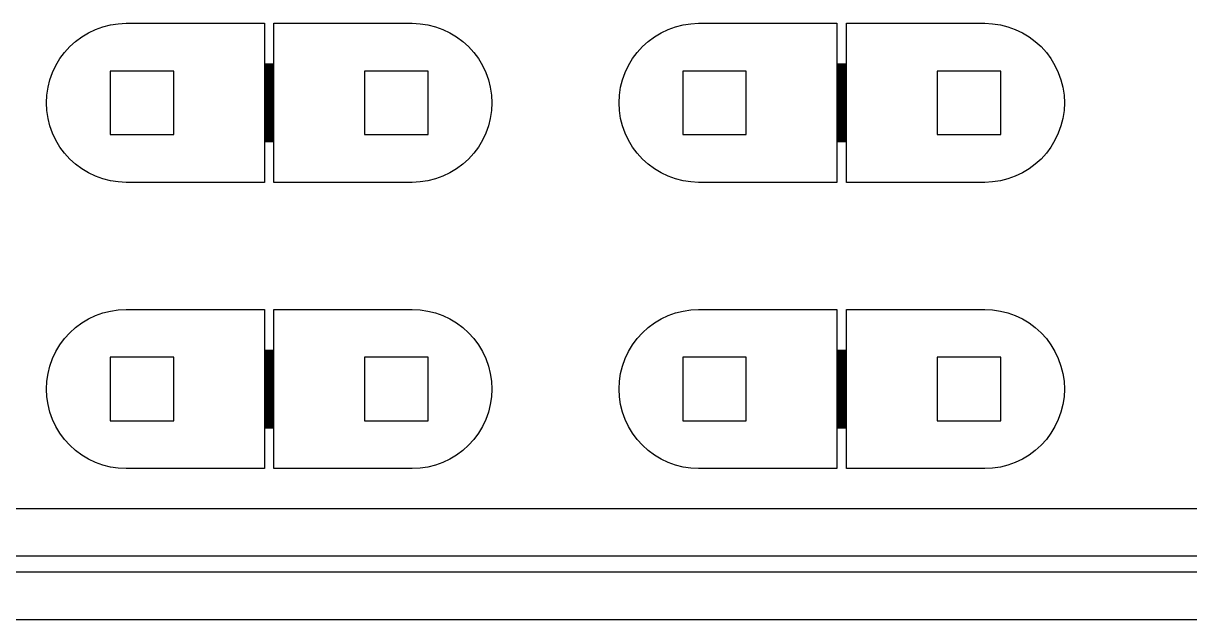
# Model space of a CAD drawing. Extents: x -17 to 130, y -40 to 112.
# Drawn here: x 19.27 to 55.94, y -2.75 to 16 of the extents above; entities that cross this region are included whole.
import ezdxf

# ---------------------------------------------------------------- set-up
doc = ezdxf.new("R2010")
doc.units = 0

msp = doc.modelspace()

# ---------------------------------------------------------------- linework, layer by layer
for p, q in [((21.3215, 15.7048), (21.5433, 15.8097)), ((21.5433, 15.8097), (21.7743, 15.8923)), ((21.7743, 15.8923), (22.0123, 15.952)), ((22.0123, 15.952), (22.255, 15.988)), ((22.255, 15.988), (22.5, 16)), ((22.5, 16), (26.85, 16)), ((26.85, 16), (26.85, 14.725)), ((27.15, 14.725), (27.15, 16)), ((27.15, 16), (31.5, 16)), ((31.5, 16), (31.745, 15.988)), ((31.745, 15.988), (31.9877, 15.952)), ((31.9877, 15.952), (32.2257, 15.8923)), ((32.2257, 15.8923), (32.4567, 15.8097)), ((32.4567, 15.8097), (32.6785, 15.7048)), ((39.3215, 15.7048), (39.5433, 15.8097)), ((39.5433, 15.8097), (39.7743, 15.8923)), ((39.7743, 15.8923), (40.0123, 15.952)), ((40.0123, 15.952), (40.255, 15.988)), ((40.255, 15.988), (40.5, 16)), ((40.5, 16), (44.85, 16)), ((44.85, 16), (44.85, 14.725)), ((45.15, 14.725), (45.15, 16)), ((45.15, 16), (49.5, 16)), ((49.5, 16), (49.745, 15.988)), ((49.745, 15.988), (49.9877, 15.952)), ((49.9877, 15.952), (50.2257, 15.8923)), ((50.2257, 15.8923), (50.4567, 15.8097)), ((50.4567, 15.8097), (50.6785, 15.7048)), ((20.7322, 15.2678), (20.914, 15.4325)), ((20.914, 15.4325), (21.1111, 15.5787)), ((21.1111, 15.5787), (21.3215, 15.7048)), ((32.6785, 15.7048), (32.8889, 15.5787)), ((32.8889, 15.5787), (33.086, 15.4325)), ((33.086, 15.4325), (33.2678, 15.2678)), ((38.7322, 15.2678), (38.914, 15.4325)), ((38.914, 15.4325), (39.1111, 15.5787)), ((39.1111, 15.5787), (39.3215, 15.7048)), ((50.6785, 15.7048), (50.8889, 15.5787)), ((50.8889, 15.5787), (51.086, 15.4325)), ((51.086, 15.4325), (51.2678, 15.2678)), ((20.4213, 14.8889), (20.5675, 15.086)), ((20.5675, 15.086), (20.7322, 15.2678)), ((33.2678, 15.2678), (33.4325, 15.086)), ((33.4325, 15.086), (33.5787, 14.8889)), ((38.4213, 14.8889), (38.5675, 15.086)), ((38.5675, 15.086), (38.7322, 15.2678)), ((51.2678, 15.2678), (51.4325, 15.086)), ((51.4325, 15.086), (51.5787, 14.8889)), ((20.1903, 14.4567), (20.2952, 14.6785)), ((20.2952, 14.6785), (20.4213, 14.8889)), ((26.85, 14.725), (27.15, 14.725)), ((27.15, 14.715), (26.85, 14.715)), ((26.85, 14.715), (26.85, 14.685)), ((26.85, 14.685), (27.15, 14.685)), ((27.15, 14.675), (26.85, 14.675)), ((26.85, 14.675), (26.85, 14.645)), ((27.15, 14.685), (27.15, 14.715)), ((27.15, 14.645), (27.15, 14.675)), ((33.5787, 14.8889), (33.7048, 14.6785)), ((33.7048, 14.6785), (33.8097, 14.4567)), ((38.1903, 14.4567), (38.2952, 14.6785)), ((38.2952, 14.6785), (38.4213, 14.8889)), ((44.85, 14.725), (45.15, 14.725)), ((45.15, 14.715), (44.85, 14.715)), ((44.85, 14.715), (44.85, 14.685)), ((44.85, 14.685), (45.15, 14.685)), ((45.15, 14.675), (44.85, 14.675)), ((44.85, 14.675), (44.85, 14.645)), ((45.15, 14.685), (45.15, 14.715)), ((45.15, 14.645), (45.15, 14.675)), ((51.5787, 14.8889), (51.7048, 14.6785)), ((51.7048, 14.6785), (51.8097, 14.4567)), ((20.1077, 14.2257), (20.1903, 14.4567)), ((24, 14.5), (22, 14.5)), ((22, 14.5), (22, 12.5)), ((24, 12.5), (24, 14.5)), ((26.85, 14.645), (27.15, 14.645)), ((27.15, 14.635), (26.85, 14.635)), ((26.85, 14.635), (26.85, 14.605)), ((26.85, 14.605), (27.15, 14.605)), ((27.15, 14.595), (26.85, 14.595)), ((26.85, 14.595), (26.85, 14.565)), ((26.85, 14.565), (27.15, 14.565)), ((27.15, 14.555), (26.85, 14.555)), ((26.85, 14.555), (26.85, 14.525)), ((26.85, 14.525), (27.15, 14.525)), ((27.15, 14.515), (26.85, 14.515)), ((26.85, 14.515), (26.85, 14.485)), ((26.85, 14.485), (27.15, 14.485)), ((27.15, 14.475), (26.85, 14.475)), ((26.85, 14.475), (26.85, 14.445)), ((26.85, 14.445), (27.15, 14.445)), ((27.15, 14.435), (26.85, 14.435)), ((26.85, 14.435), (26.85, 14.405)), ((26.85, 14.405), (27.15, 14.405)), ((27.15, 14.395), (26.85, 14.395)), ((26.85, 14.395), (26.85, 14.365)), ((26.85, 14.365), (27.15, 14.365)), ((27.15, 14.355), (26.85, 14.355)), ((26.85, 14.355), (26.85, 14.325)), ((26.85, 14.325), (27.15, 14.325)), ((27.15, 14.315), (26.85, 14.315)), ((26.85, 14.315), (26.85, 14.285)), ((27.15, 14.605), (27.15, 14.635)), ((27.15, 14.565), (27.15, 14.595)), ((27.15, 14.525), (27.15, 14.555)), ((27.15, 14.485), (27.15, 14.515)), ((27.15, 14.445), (27.15, 14.475)), ((27.15, 14.405), (27.15, 14.435)), ((27.15, 14.365), (27.15, 14.395)), ((27.15, 14.325), (27.15, 14.355)), ((27.15, 14.285), (27.15, 14.315)), ((32, 14.5), (30, 14.5)), ((30, 14.5), (30, 12.5)), ((32, 12.5), (32, 14.5)), ((33.8097, 14.4567), (33.8923, 14.2257)), ((38.1077, 14.2257), (38.1903, 14.4567)), ((42, 14.5), (40, 14.5)), ((40, 14.5), (40, 12.5)), ((42, 12.5), (42, 14.5)), ((44.85, 14.645), (45.15, 14.645)), ((45.15, 14.635), (44.85, 14.635)), ((44.85, 14.635), (44.85, 14.605)), ((44.85, 14.605), (45.15, 14.605)), ((45.15, 14.595), (44.85, 14.595)), ((44.85, 14.595), (44.85, 14.565)), ((44.85, 14.565), (45.15, 14.565)), ((45.15, 14.555), (44.85, 14.555)), ((44.85, 14.555), (44.85, 14.525)), ((44.85, 14.525), (45.15, 14.525)), ((45.15, 14.515), (44.85, 14.515)), ((44.85, 14.515), (44.85, 14.485)), ((44.85, 14.485), (45.15, 14.485)), ((45.15, 14.475), (44.85, 14.475)), ((44.85, 14.475), (44.85, 14.445)), ((44.85, 14.445), (45.15, 14.445)), ((45.15, 14.435), (44.85, 14.435)), ((44.85, 14.435), (44.85, 14.405)), ((44.85, 14.405), (45.15, 14.405)), ((45.15, 14.395), (44.85, 14.395)), ((44.85, 14.395), (44.85, 14.365)), ((44.85, 14.365), (45.15, 14.365)), ((45.15, 14.355), (44.85, 14.355)), ((44.85, 14.355), (44.85, 14.325)), ((44.85, 14.325), (45.15, 14.325)), ((45.15, 14.315), (44.85, 14.315)), ((44.85, 14.315), (44.85, 14.285)), ((45.15, 14.605), (45.15, 14.635)), ((45.15, 14.565), (45.15, 14.595)), ((45.15, 14.525), (45.15, 14.555)), ((45.15, 14.485), (45.15, 14.515)), ((45.15, 14.445), (45.15, 14.475)), ((45.15, 14.405), (45.15, 14.435)), ((45.15, 14.365), (45.15, 14.395)), ((45.15, 14.325), (45.15, 14.355)), ((45.15, 14.285), (45.15, 14.315)), ((50, 14.5), (48, 14.5)), ((48, 14.5), (48, 12.5)), ((50, 12.5), (50, 14.5)), ((51.8097, 14.4567), (51.8923, 14.2257)), ((20.012, 13.745), (20.048, 13.9877)), ((20.048, 13.9877), (20.1077, 14.2257)), ((26.85, 14.285), (27.15, 14.285)), ((27.15, 14.275), (26.85, 14.275)), ((26.85, 14.275), (26.85, 14.245)), ((26.85, 14.245), (27.15, 14.245)), ((27.15, 14.235), (26.85, 14.235)), ((26.85, 14.235), (26.85, 14.205)), ((26.85, 14.205), (27.15, 14.205)), ((27.15, 14.195), (26.85, 14.195)), ((26.85, 14.195), (26.85, 14.165)), ((26.85, 14.165), (27.15, 14.165)), ((27.15, 14.155), (26.85, 14.155)), ((26.85, 14.155), (26.85, 14.125)), ((26.85, 14.125), (27.15, 14.125)), ((27.15, 14.115), (26.85, 14.115)), ((26.85, 14.115), (26.85, 14.085)), ((26.85, 14.085), (27.15, 14.085)), ((27.15, 14.075), (26.85, 14.075)), ((26.85, 14.075), (26.85, 14.045)), ((26.85, 14.045), (27.15, 14.045)), ((27.15, 14.035), (26.85, 14.035)), ((26.85, 14.035), (26.85, 14.005)), ((26.85, 14.005), (27.15, 14.005)), ((27.15, 13.995), (26.85, 13.995)), ((26.85, 13.995), (26.85, 13.965)), ((26.85, 13.965), (27.15, 13.965)), ((27.15, 13.955), (26.85, 13.955)), ((26.85, 13.955), (26.85, 13.925)), ((27.15, 14.245), (27.15, 14.275)), ((27.15, 14.205), (27.15, 14.235)), ((27.15, 14.165), (27.15, 14.195)), ((27.15, 14.125), (27.15, 14.155)), ((27.15, 14.085), (27.15, 14.115)), ((27.15, 14.045), (27.15, 14.075)), ((27.15, 14.005), (27.15, 14.035)), ((27.15, 13.965), (27.15, 13.995)), ((27.15, 13.925), (27.15, 13.955)), ((33.8923, 14.2257), (33.952, 13.9877)), ((33.952, 13.9877), (33.988, 13.745)), ((38.012, 13.745), (38.048, 13.9877)), ((38.048, 13.9877), (38.1077, 14.2257)), ((44.85, 14.285), (45.15, 14.285)), ((45.15, 14.275), (44.85, 14.275)), ((44.85, 14.275), (44.85, 14.245)), ((44.85, 14.245), (45.15, 14.245)), ((45.15, 14.235), (44.85, 14.235)), ((44.85, 14.235), (44.85, 14.205)), ((44.85, 14.205), (45.15, 14.205)), ((45.15, 14.195), (44.85, 14.195)), ((44.85, 14.195), (44.85, 14.165)), ((44.85, 14.165), (45.15, 14.165)), ((45.15, 14.155), (44.85, 14.155)), ((44.85, 14.155), (44.85, 14.125)), ((44.85, 14.125), (45.15, 14.125)), ((45.15, 14.115), (44.85, 14.115)), ((44.85, 14.115), (44.85, 14.085)), ((44.85, 14.085), (45.15, 14.085)), ((45.15, 14.075), (44.85, 14.075)), ((44.85, 14.075), (44.85, 14.045)), ((44.85, 14.045), (45.15, 14.045)), ((45.15, 14.035), (44.85, 14.035)), ((44.85, 14.035), (44.85, 14.005)), ((44.85, 14.005), (45.15, 14.005)), ((45.15, 13.995), (44.85, 13.995)), ((44.85, 13.995), (44.85, 13.965)), ((44.85, 13.965), (45.15, 13.965)), ((45.15, 13.955), (44.85, 13.955)), ((44.85, 13.955), (44.85, 13.925)), ((45.15, 14.245), (45.15, 14.275)), ((45.15, 14.205), (45.15, 14.235)), ((45.15, 14.165), (45.15, 14.195)), ((45.15, 14.125), (45.15, 14.155)), ((45.15, 14.085), (45.15, 14.115)), ((45.15, 14.045), (45.15, 14.075)), ((45.15, 14.005), (45.15, 14.035)), ((45.15, 13.965), (45.15, 13.995)), ((45.15, 13.925), (45.15, 13.955)), ((51.8923, 14.2257), (51.952, 13.9877)), ((51.952, 13.9877), (51.988, 13.745)), ((20, 13.5), (20.012, 13.745)), ((26.85, 13.925), (27.15, 13.925)), ((27.15, 13.915), (26.85, 13.915)), ((26.85, 13.915), (26.85, 13.885)), ((26.85, 13.885), (27.15, 13.885)), ((27.15, 13.875), (26.85, 13.875)), ((26.85, 13.875), (26.85, 13.845)), ((26.85, 13.845), (27.15, 13.845)), ((27.15, 13.835), (26.85, 13.835)), ((26.85, 13.835), (26.85, 13.805)), ((26.85, 13.805), (27.15, 13.805)), ((27.15, 13.795), (26.85, 13.795)), ((26.85, 13.795), (26.85, 13.765)), ((26.85, 13.765), (27.15, 13.765)), ((27.15, 13.755), (26.85, 13.755)), ((26.85, 13.755), (26.85, 13.725)), ((26.85, 13.725), (27.15, 13.725)), ((27.15, 13.715), (26.85, 13.715)), ((26.85, 13.715), (26.85, 13.685)), ((26.85, 13.685), (27.15, 13.685)), ((27.15, 13.675), (26.85, 13.675)), ((26.85, 13.675), (26.85, 13.645)), ((26.85, 13.645), (27.15, 13.645)), ((27.15, 13.635), (26.85, 13.635)), ((26.85, 13.635), (26.85, 13.605)), ((26.85, 13.605), (27.15, 13.605)), ((27.15, 13.595), (26.85, 13.595)), ((26.85, 13.595), (26.85, 13.565)), ((27.15, 13.885), (27.15, 13.915)), ((27.15, 13.845), (27.15, 13.875)), ((27.15, 13.805), (27.15, 13.835)), ((27.15, 13.765), (27.15, 13.795)), ((27.15, 13.725), (27.15, 13.755)), ((27.15, 13.685), (27.15, 13.715)), ((27.15, 13.645), (27.15, 13.675)), ((27.15, 13.605), (27.15, 13.635)), ((27.15, 13.565), (27.15, 13.595)), ((33.988, 13.745), (34, 13.5)), ((38, 13.5), (38.012, 13.745)), ((44.85, 13.925), (45.15, 13.925)), ((45.15, 13.915), (44.85, 13.915)), ((44.85, 13.915), (44.85, 13.885)), ((44.85, 13.885), (45.15, 13.885)), ((45.15, 13.875), (44.85, 13.875)), ((44.85, 13.875), (44.85, 13.845)), ((44.85, 13.845), (45.15, 13.845)), ((45.15, 13.835), (44.85, 13.835)), ((44.85, 13.835), (44.85, 13.805)), ((44.85, 13.805), (45.15, 13.805)), ((45.15, 13.795), (44.85, 13.795)), ((44.85, 13.795), (44.85, 13.765)), ((44.85, 13.765), (45.15, 13.765)), ((45.15, 13.755), (44.85, 13.755)), ((44.85, 13.755), (44.85, 13.725)), ((44.85, 13.725), (45.15, 13.725)), ((45.15, 13.715), (44.85, 13.715)), ((44.85, 13.715), (44.85, 13.685)), ((44.85, 13.685), (45.15, 13.685)), ((45.15, 13.675), (44.85, 13.675)), ((44.85, 13.675), (44.85, 13.645)), ((44.85, 13.645), (45.15, 13.645)), ((45.15, 13.635), (44.85, 13.635)), ((44.85, 13.635), (44.85, 13.605)), ((44.85, 13.605), (45.15, 13.605)), ((45.15, 13.595), (44.85, 13.595)), ((44.85, 13.595), (44.85, 13.565)), ((45.15, 13.885), (45.15, 13.915)), ((45.15, 13.845), (45.15, 13.875)), ((45.15, 13.805), (45.15, 13.835)), ((45.15, 13.765), (45.15, 13.795)), ((45.15, 13.725), (45.15, 13.755)), ((45.15, 13.685), (45.15, 13.715)), ((45.15, 13.645), (45.15, 13.675)), ((45.15, 13.605), (45.15, 13.635)), ((45.15, 13.565), (45.15, 13.595)), ((51.988, 13.745), (52, 13.5)), ((20.012, 13.255), (20, 13.5)), ((20.048, 13.0123), (20.012, 13.255)), ((26.85, 13.565), (27.15, 13.565)), ((27.15, 13.555), (26.85, 13.555)), ((26.85, 13.555), (26.85, 13.525)), ((26.85, 13.525), (27.15, 13.525)), ((27.15, 13.515), (26.85, 13.515)), ((26.85, 13.515), (26.85, 13.485)), ((26.85, 13.485), (27.15, 13.485)), ((27.15, 13.475), (26.85, 13.475)), ((26.85, 13.475), (26.85, 13.445)), ((26.85, 13.445), (27.15, 13.445)), ((27.15, 13.435), (26.85, 13.435)), ((26.85, 13.435), (26.85, 13.405)), ((26.85, 13.405), (27.15, 13.405)), ((27.15, 13.395), (26.85, 13.395)), ((26.85, 13.395), (26.85, 13.365)), ((26.85, 13.365), (27.15, 13.365)), ((27.15, 13.355), (26.85, 13.355)), ((26.85, 13.355), (26.85, 13.325)), ((26.85, 13.325), (27.15, 13.325)), ((27.15, 13.315), (26.85, 13.315)), ((26.85, 13.315), (26.85, 13.285)), ((26.85, 13.285), (27.15, 13.285)), ((27.15, 13.275), (26.85, 13.275)), ((26.85, 13.275), (26.85, 13.245)), ((26.85, 13.245), (27.15, 13.245)), ((27.15, 13.235), (26.85, 13.235)), ((26.85, 13.235), (26.85, 13.205)), ((26.85, 13.205), (27.15, 13.205)), ((27.15, 13.525), (27.15, 13.555)), ((27.15, 13.485), (27.15, 13.515)), ((27.15, 13.445), (27.15, 13.475)), ((27.15, 13.405), (27.15, 13.435)), ((27.15, 13.365), (27.15, 13.395)), ((27.15, 13.325), (27.15, 13.355)), ((27.15, 13.285), (27.15, 13.315)), ((27.15, 13.245), (27.15, 13.275)), ((27.15, 13.205), (27.15, 13.235)), ((33.988, 13.255), (33.952, 13.0123)), ((34, 13.5), (33.988, 13.255)), ((38.012, 13.255), (38, 13.5)), ((38.048, 13.0123), (38.012, 13.255)), ((44.85, 13.565), (45.15, 13.565)), ((45.15, 13.555), (44.85, 13.555)), ((44.85, 13.555), (44.85, 13.525)), ((44.85, 13.525), (45.15, 13.525)), ((45.15, 13.515), (44.85, 13.515)), ((44.85, 13.515), (44.85, 13.485)), ((44.85, 13.485), (45.15, 13.485)), ((45.15, 13.475), (44.85, 13.475)), ((44.85, 13.475), (44.85, 13.445)), ((44.85, 13.445), (45.15, 13.445)), ((45.15, 13.435), (44.85, 13.435)), ((44.85, 13.435), (44.85, 13.405)), ((44.85, 13.405), (45.15, 13.405)), ((45.15, 13.395), (44.85, 13.395)), ((44.85, 13.395), (44.85, 13.365)), ((44.85, 13.365), (45.15, 13.365)), ((45.15, 13.355), (44.85, 13.355)), ((44.85, 13.355), (44.85, 13.325)), ((44.85, 13.325), (45.15, 13.325)), ((45.15, 13.315), (44.85, 13.315)), ((44.85, 13.315), (44.85, 13.285)), ((44.85, 13.285), (45.15, 13.285)), ((45.15, 13.275), (44.85, 13.275)), ((44.85, 13.275), (44.85, 13.245)), ((44.85, 13.245), (45.15, 13.245)), ((45.15, 13.235), (44.85, 13.235)), ((44.85, 13.235), (44.85, 13.205)), ((44.85, 13.205), (45.15, 13.205)), ((45.15, 13.525), (45.15, 13.555)), ((45.15, 13.485), (45.15, 13.515)), ((45.15, 13.445), (45.15, 13.475)), ((45.15, 13.405), (45.15, 13.435)), ((45.15, 13.365), (45.15, 13.395)), ((45.15, 13.325), (45.15, 13.355)), ((45.15, 13.285), (45.15, 13.315)), ((45.15, 13.245), (45.15, 13.275)), ((45.15, 13.205), (45.15, 13.235)), ((51.988, 13.255), (51.952, 13.0123)), ((52, 13.5), (51.988, 13.255)), ((20.1077, 12.7743), (20.048, 13.0123)), ((27.15, 13.195), (26.85, 13.195)), ((26.85, 13.195), (26.85, 13.165)), ((26.85, 13.165), (27.15, 13.165)), ((27.15, 13.155), (26.85, 13.155)), ((26.85, 13.155), (26.85, 13.125)), ((26.85, 13.125), (27.15, 13.125)), ((27.15, 13.115), (26.85, 13.115)), ((26.85, 13.115), (26.85, 13.085)), ((26.85, 13.085), (27.15, 13.085)), ((27.15, 13.075), (26.85, 13.075)), ((26.85, 13.075), (26.85, 13.045)), ((26.85, 13.045), (27.15, 13.045)), ((27.15, 13.035), (26.85, 13.035)), ((26.85, 13.035), (26.85, 13.005)), ((26.85, 13.005), (27.15, 13.005)), ((27.15, 12.995), (26.85, 12.995)), ((26.85, 12.995), (26.85, 12.965)), ((26.85, 12.965), (27.15, 12.965)), ((27.15, 12.955), (26.85, 12.955)), ((26.85, 12.955), (26.85, 12.925)), ((26.85, 12.925), (27.15, 12.925)), ((27.15, 12.915), (26.85, 12.915)), ((26.85, 12.915), (26.85, 12.885)), ((26.85, 12.885), (27.15, 12.885)), ((27.15, 12.875), (26.85, 12.875)), ((26.85, 12.875), (26.85, 12.845)), ((26.85, 12.845), (27.15, 12.845)), ((27.15, 12.835), (26.85, 12.835)), ((26.85, 12.835), (26.85, 12.805)), ((27.15, 13.165), (27.15, 13.195)), ((27.15, 13.125), (27.15, 13.155)), ((27.15, 13.085), (27.15, 13.115)), ((27.15, 13.045), (27.15, 13.075)), ((27.15, 13.005), (27.15, 13.035)), ((27.15, 12.965), (27.15, 12.995)), ((27.15, 12.925), (27.15, 12.955)), ((27.15, 12.885), (27.15, 12.915)), ((27.15, 12.845), (27.15, 12.875)), ((27.15, 12.805), (27.15, 12.835)), ((33.952, 13.0123), (33.8923, 12.7743)), ((38.1077, 12.7743), (38.048, 13.0123)), ((45.15, 13.195), (44.85, 13.195)), ((44.85, 13.195), (44.85, 13.165)), ((44.85, 13.165), (45.15, 13.165)), ((45.15, 13.155), (44.85, 13.155)), ((44.85, 13.155), (44.85, 13.125)), ((44.85, 13.125), (45.15, 13.125)), ((45.15, 13.115), (44.85, 13.115)), ((44.85, 13.115), (44.85, 13.085)), ((44.85, 13.085), (45.15, 13.085)), ((45.15, 13.075), (44.85, 13.075)), ((44.85, 13.075), (44.85, 13.045)), ((44.85, 13.045), (45.15, 13.045)), ((45.15, 13.035), (44.85, 13.035)), ((44.85, 13.035), (44.85, 13.005)), ((44.85, 13.005), (45.15, 13.005)), ((45.15, 12.995), (44.85, 12.995)), ((44.85, 12.995), (44.85, 12.965)), ((44.85, 12.965), (45.15, 12.965)), ((45.15, 12.955), (44.85, 12.955)), ((44.85, 12.955), (44.85, 12.925)), ((44.85, 12.925), (45.15, 12.925)), ((45.15, 12.915), (44.85, 12.915)), ((44.85, 12.915), (44.85, 12.885)), ((44.85, 12.885), (45.15, 12.885)), ((45.15, 12.875), (44.85, 12.875)), ((44.85, 12.875), (44.85, 12.845)), ((44.85, 12.845), (45.15, 12.845)), ((45.15, 12.835), (44.85, 12.835)), ((44.85, 12.835), (44.85, 12.805)), ((45.15, 13.165), (45.15, 13.195)), ((45.15, 13.125), (45.15, 13.155)), ((45.15, 13.085), (45.15, 13.115)), ((45.15, 13.045), (45.15, 13.075)), ((45.15, 13.005), (45.15, 13.035)), ((45.15, 12.965), (45.15, 12.995)), ((45.15, 12.925), (45.15, 12.955)), ((45.15, 12.885), (45.15, 12.915)), ((45.15, 12.845), (45.15, 12.875)), ((45.15, 12.805), (45.15, 12.835)), ((51.952, 13.0123), (51.8923, 12.7743)), ((20.1903, 12.5433), (20.1077, 12.7743)), ((20.2952, 12.3215), (20.1903, 12.5433)), ((22, 12.5), (24, 12.5)), ((26.85, 12.805), (27.15, 12.805)), ((27.15, 12.795), (26.85, 12.795)), ((26.85, 12.795), (26.85, 12.765)), ((26.85, 12.765), (27.15, 12.765)), ((27.15, 12.755), (26.85, 12.755)), ((26.85, 12.755), (26.85, 12.725)), ((26.85, 12.725), (27.15, 12.725)), ((27.15, 12.715), (26.85, 12.715)), ((26.85, 12.715), (26.85, 12.685)), ((26.85, 12.685), (27.15, 12.685)), ((27.15, 12.675), (26.85, 12.675)), ((26.85, 12.675), (26.85, 12.645)), ((26.85, 12.645), (27.15, 12.645)), ((27.15, 12.635), (26.85, 12.635)), ((26.85, 12.635), (26.85, 12.605)), ((26.85, 12.605), (27.15, 12.605)), ((27.15, 12.595), (26.85, 12.595)), ((26.85, 12.595), (26.85, 12.565)), ((26.85, 12.565), (27.15, 12.565)), ((27.15, 12.555), (26.85, 12.555)), ((26.85, 12.555), (26.85, 12.525)), ((26.85, 12.525), (27.15, 12.525)), ((27.15, 12.515), (26.85, 12.515)), ((26.85, 12.515), (26.85, 12.485)), ((26.85, 12.485), (27.15, 12.485)), ((27.15, 12.475), (26.85, 12.475)), ((26.85, 12.475), (26.85, 12.445)), ((27.15, 12.765), (27.15, 12.795)), ((27.15, 12.725), (27.15, 12.755)), ((27.15, 12.685), (27.15, 12.715)), ((27.15, 12.645), (27.15, 12.675)), ((27.15, 12.605), (27.15, 12.635)), ((27.15, 12.565), (27.15, 12.595)), ((27.15, 12.525), (27.15, 12.555)), ((27.15, 12.485), (27.15, 12.515)), ((27.15, 12.445), (27.15, 12.475)), ((30, 12.5), (32, 12.5)), ((33.8097, 12.5433), (33.7048, 12.3215)), ((33.8923, 12.7743), (33.8097, 12.5433)), ((38.1903, 12.5433), (38.1077, 12.7743)), ((38.2952, 12.3215), (38.1903, 12.5433)), ((40, 12.5), (42, 12.5)), ((44.85, 12.805), (45.15, 12.805)), ((45.15, 12.795), (44.85, 12.795)), ((44.85, 12.795), (44.85, 12.765)), ((44.85, 12.765), (45.15, 12.765)), ((45.15, 12.755), (44.85, 12.755)), ((44.85, 12.755), (44.85, 12.725)), ((44.85, 12.725), (45.15, 12.725)), ((45.15, 12.715), (44.85, 12.715)), ((44.85, 12.715), (44.85, 12.685)), ((44.85, 12.685), (45.15, 12.685)), ((45.15, 12.675), (44.85, 12.675)), ((44.85, 12.675), (44.85, 12.645)), ((44.85, 12.645), (45.15, 12.645)), ((45.15, 12.635), (44.85, 12.635)), ((44.85, 12.635), (44.85, 12.605)), ((44.85, 12.605), (45.15, 12.605)), ((45.15, 12.595), (44.85, 12.595)), ((44.85, 12.595), (44.85, 12.565)), ((44.85, 12.565), (45.15, 12.565)), ((45.15, 12.555), (44.85, 12.555)), ((44.85, 12.555), (44.85, 12.525)), ((44.85, 12.525), (45.15, 12.525)), ((45.15, 12.515), (44.85, 12.515)), ((44.85, 12.515), (44.85, 12.485)), ((44.85, 12.485), (45.15, 12.485)), ((45.15, 12.475), (44.85, 12.475)), ((44.85, 12.475), (44.85, 12.445)), ((45.15, 12.765), (45.15, 12.795)), ((45.15, 12.725), (45.15, 12.755)), ((45.15, 12.685), (45.15, 12.715)), ((45.15, 12.645), (45.15, 12.675)), ((45.15, 12.605), (45.15, 12.635)), ((45.15, 12.565), (45.15, 12.595)), ((45.15, 12.525), (45.15, 12.555)), ((45.15, 12.485), (45.15, 12.515)), ((45.15, 12.445), (45.15, 12.475)), ((48, 12.5), (50, 12.5)), ((51.8097, 12.5433), (51.7048, 12.3215)), ((51.8923, 12.7743), (51.8097, 12.5433)), ((20.4213, 12.1111), (20.2952, 12.3215)), ((20.5675, 11.914), (20.4213, 12.1111)), ((26.85, 12.445), (27.15, 12.445)), ((27.15, 12.435), (26.85, 12.435)), ((26.85, 12.435), (26.85, 12.405)), ((26.85, 12.405), (27.15, 12.405)), ((27.15, 12.395), (26.85, 12.395)), ((26.85, 12.395), (26.85, 12.365)), ((26.85, 12.365), (27.15, 12.365)), ((27.15, 12.355), (26.85, 12.355)), ((26.85, 12.355), (26.85, 12.325)), ((26.85, 12.325), (27.15, 12.325)), ((27.15, 12.315), (26.85, 12.315)), ((26.85, 12.315), (26.85, 12.285)), ((26.85, 12.285), (27.15, 12.285)), ((27.15, 12.275), (26.85, 12.275)), ((26.85, 12.275), (26.85, 11)), ((27.15, 12.405), (27.15, 12.435)), ((27.15, 12.365), (27.15, 12.395)), ((27.15, 12.325), (27.15, 12.355)), ((27.15, 12.285), (27.15, 12.315)), ((27.15, 11), (27.15, 12.275)), ((33.5787, 12.1111), (33.4325, 11.914)), ((33.7048, 12.3215), (33.5787, 12.1111)), ((38.4213, 12.1111), (38.2952, 12.3215)), ((38.5675, 11.914), (38.4213, 12.1111)), ((44.85, 12.445), (45.15, 12.445)), ((45.15, 12.435), (44.85, 12.435)), ((44.85, 12.435), (44.85, 12.405)), ((44.85, 12.405), (45.15, 12.405)), ((45.15, 12.395), (44.85, 12.395)), ((44.85, 12.395), (44.85, 12.365)), ((44.85, 12.365), (45.15, 12.365)), ((45.15, 12.355), (44.85, 12.355)), ((44.85, 12.355), (44.85, 12.325)), ((44.85, 12.325), (45.15, 12.325)), ((45.15, 12.315), (44.85, 12.315)), ((44.85, 12.315), (44.85, 12.285)), ((44.85, 12.285), (45.15, 12.285)), ((45.15, 12.275), (44.85, 12.275)), ((44.85, 12.275), (44.85, 11)), ((45.15, 12.405), (45.15, 12.435)), ((45.15, 12.365), (45.15, 12.395)), ((45.15, 12.325), (45.15, 12.355)), ((45.15, 12.285), (45.15, 12.315)), ((45.15, 11), (45.15, 12.275)), ((51.5787, 12.1111), (51.4325, 11.914)), ((51.7048, 12.3215), (51.5787, 12.1111)), ((20.7322, 11.7322), (20.5675, 11.914)), ((33.4325, 11.914), (33.2678, 11.7322)), ((38.7322, 11.7322), (38.5675, 11.914)), ((51.4325, 11.914), (51.2678, 11.7322)), ((20.914, 11.5675), (20.7322, 11.7322)), ((21.1111, 11.4213), (20.914, 11.5675)), ((21.3215, 11.2952), (21.1111, 11.4213)), ((32.8889, 11.4213), (32.6785, 11.2952)), ((33.086, 11.5675), (32.8889, 11.4213)), ((33.2678, 11.7322), (33.086, 11.5675)), ((38.914, 11.5675), (38.7322, 11.7322)), ((39.1111, 11.4213), (38.914, 11.5675)), ((39.3215, 11.2952), (39.1111, 11.4213)), ((50.8889, 11.4213), (50.6785, 11.2952)), ((51.086, 11.5675), (50.8889, 11.4213)), ((51.2678, 11.7322), (51.086, 11.5675)), ((21.5433, 11.1903), (21.3215, 11.2952)), ((21.7743, 11.1077), (21.5433, 11.1903)), ((22.0123, 11.048), (21.7743, 11.1077)), ((22.255, 11.012), (22.0123, 11.048)), ((22.5, 11), (22.255, 11.012)), ((31.745, 11.012), (31.5, 11)), ((31.9877, 11.048), (31.745, 11.012)), ((32.2257, 11.1077), (31.9877, 11.048)), ((32.4567, 11.1903), (32.2257, 11.1077)), ((32.6785, 11.2952), (32.4567, 11.1903)), ((39.5433, 11.1903), (39.3215, 11.2952)), ((39.7743, 11.1077), (39.5433, 11.1903)), ((40.0123, 11.048), (39.7743, 11.1077)), ((40.255, 11.012), (40.0123, 11.048)), ((40.5, 11), (40.255, 11.012)), ((49.745, 11.012), (49.5, 11)), ((49.9877, 11.048), (49.745, 11.012)), ((50.2257, 11.1077), (49.9877, 11.048)), ((50.4567, 11.1903), (50.2257, 11.1077)), ((50.6785, 11.2952), (50.4567, 11.1903)), ((26.85, 11), (22.5, 11)), ((31.5, 11), (27.15, 11)), ((44.85, 11), (40.5, 11)), ((49.5, 11), (45.15, 11)), ((22.0123, 6.95195), (22.255, 6.98796)), ((22.255, 6.98796), (22.5, 7)), ((22.5, 7), (26.85, 7)), ((26.85, 7), (26.85, 5.72499)), ((27.15, 5.72499), (27.15, 7)), ((27.15, 7), (31.5, 7)), ((31.5, 7), (31.745, 6.98796)), ((31.745, 6.98796), (31.9877, 6.95195)), ((40.0123, 6.95195), (40.255, 6.98796)), ((40.255, 6.98796), (40.5, 7)), ((40.5, 7), (44.85, 7)), ((44.85, 7), (44.85, 5.72499)), ((45.15, 5.72499), (45.15, 7)), ((45.15, 7), (49.5, 7)), ((49.5, 7), (49.745, 6.98796)), ((49.745, 6.98796), (49.9877, 6.95195)), ((21.1111, 6.57866), (21.3215, 6.70479)), ((21.3215, 6.70479), (21.5433, 6.80969)), ((21.5433, 6.80969), (21.7743, 6.89235)), ((21.7743, 6.89235), (22.0123, 6.95195)), ((31.9877, 6.95195), (32.2257, 6.89235)), ((32.2257, 6.89235), (32.4567, 6.80969)), ((32.4567, 6.80969), (32.6785, 6.70479)), ((32.6785, 6.70479), (32.8889, 6.57866)), ((39.1111, 6.57866), (39.3215, 6.70479)), ((39.3215, 6.70479), (39.5433, 6.80969)), ((39.5433, 6.80969), (39.7743, 6.89235)), ((39.7743, 6.89235), (40.0123, 6.95195)), ((49.9877, 6.95195), (50.2257, 6.89235)), ((50.2257, 6.89235), (50.4567, 6.80969)), ((50.4567, 6.80969), (50.6785, 6.70479)), ((50.6785, 6.70479), (50.8889, 6.57866)), ((20.5675, 6.08597), (20.7322, 6.26776)), ((20.7322, 6.26776), (20.914, 6.43253)), ((20.914, 6.43253), (21.1111, 6.57866)), ((32.8889, 6.57866), (33.086, 6.43253)), ((33.086, 6.43253), (33.2678, 6.26776)), ((33.2678, 6.26776), (33.4325, 6.08597)), ((38.5675, 6.08597), (38.7322, 6.26776)), ((38.7322, 6.26776), (38.914, 6.43253)), ((38.914, 6.43253), (39.1111, 6.57866)), ((50.8889, 6.57866), (51.086, 6.43253)), ((51.086, 6.43253), (51.2678, 6.26776)), ((51.2678, 6.26776), (51.4325, 6.08597)), ((20.2952, 5.67848), (20.4213, 5.88892)), ((20.4213, 5.88892), (20.5675, 6.08597)), ((33.4325, 6.08597), (33.5787, 5.88892)), ((33.5787, 5.88892), (33.7048, 5.67848)), ((38.2952, 5.67848), (38.4213, 5.88892)), ((38.4213, 5.88892), (38.5675, 6.08597)), ((51.4325, 6.08597), (51.5787, 5.88892)), ((51.5787, 5.88892), (51.7048, 5.67848)), ((20.1903, 5.4567), (20.2952, 5.67848)), ((26.85, 5.72499), (27.15, 5.72499)), ((27.15, 5.715), (26.85, 5.715)), ((26.85, 5.715), (26.85, 5.685)), ((26.85, 5.685), (27.15, 5.685)), ((27.15, 5.67499), (26.85, 5.67499)), ((26.85, 5.67499), (26.85, 5.64499)), ((26.85, 5.64499), (27.15, 5.64499)), ((27.15, 5.63499), (26.85, 5.63499)), ((26.85, 5.63499), (26.85, 5.605)), ((26.85, 5.605), (27.15, 5.605)), ((27.15, 5.59499), (26.85, 5.59499)), ((26.85, 5.59499), (26.85, 5.56499)), ((26.85, 5.56499), (27.15, 5.56499)), ((27.15, 5.55499), (26.85, 5.55499)), ((26.85, 5.55499), (26.85, 5.52499)), ((26.85, 5.52499), (27.15, 5.52499)), ((27.15, 5.515), (26.85, 5.515)), ((26.85, 5.515), (26.85, 5.48499)), ((27.15, 5.685), (27.15, 5.715)), ((27.15, 5.64499), (27.15, 5.67499)), ((27.15, 5.605), (27.15, 5.63499)), ((27.15, 5.56499), (27.15, 5.59499)), ((27.15, 5.52499), (27.15, 5.55499)), ((27.15, 5.48499), (27.15, 5.515)), ((33.7048, 5.67848), (33.8097, 5.4567)), ((38.1903, 5.4567), (38.2952, 5.67848)), ((44.85, 5.72499), (45.15, 5.72499)), ((45.15, 5.715), (44.85, 5.715)), ((44.85, 5.715), (44.85, 5.685)), ((44.85, 5.685), (45.15, 5.685)), ((45.15, 5.67499), (44.85, 5.67499)), ((44.85, 5.67499), (44.85, 5.64499)), ((44.85, 5.64499), (45.15, 5.64499)), ((45.15, 5.63499), (44.85, 5.63499)), ((44.85, 5.63499), (44.85, 5.605)), ((44.85, 5.605), (45.15, 5.605)), ((45.15, 5.59499), (44.85, 5.59499)), ((44.85, 5.59499), (44.85, 5.56499)), ((44.85, 5.56499), (45.15, 5.56499)), ((45.15, 5.55499), (44.85, 5.55499)), ((44.85, 5.55499), (44.85, 5.52499)), ((44.85, 5.52499), (45.15, 5.52499)), ((45.15, 5.515), (44.85, 5.515)), ((44.85, 5.515), (44.85, 5.48499)), ((45.15, 5.685), (45.15, 5.715)), ((45.15, 5.64499), (45.15, 5.67499)), ((45.15, 5.605), (45.15, 5.63499)), ((45.15, 5.56499), (45.15, 5.59499)), ((45.15, 5.52499), (45.15, 5.55499)), ((45.15, 5.48499), (45.15, 5.515)), ((51.7048, 5.67848), (51.8097, 5.4567)), ((20.048, 4.98772), (20.1077, 5.22571)), ((20.1077, 5.22571), (20.1903, 5.4567)), ((24, 5.5), (22, 5.5)), ((22, 5.5), (22, 3.5)), ((24, 3.5), (24, 5.5)), ((26.85, 5.48499), (27.15, 5.48499)), ((27.15, 5.47499), (26.85, 5.47499)), ((26.85, 5.47499), (26.85, 5.44499)), ((26.85, 5.44499), (27.15, 5.44499)), ((27.15, 5.435), (26.85, 5.435)), ((26.85, 5.435), (26.85, 5.405)), ((26.85, 5.405), (27.15, 5.405)), ((27.15, 5.39499), (26.85, 5.39499)), ((26.85, 5.39499), (26.85, 5.36499)), ((26.85, 5.36499), (27.15, 5.36499)), ((27.15, 5.355), (26.85, 5.355)), ((26.85, 5.355), (26.85, 5.325)), ((26.85, 5.325), (27.15, 5.325)), ((27.15, 5.31499), (26.85, 5.31499)), ((26.85, 5.31499), (26.85, 5.28499)), ((26.85, 5.28499), (27.15, 5.28499)), ((27.15, 5.27499), (26.85, 5.27499)), ((26.85, 5.27499), (26.85, 5.245)), ((26.85, 5.245), (27.15, 5.245)), ((27.15, 5.23499), (26.85, 5.23499)), ((26.85, 5.23499), (26.85, 5.20499)), ((26.85, 5.20499), (27.15, 5.20499)), ((27.15, 5.19499), (26.85, 5.19499)), ((26.85, 5.19499), (26.85, 5.16499)), ((26.85, 5.16499), (27.15, 5.16499)), ((27.15, 5.155), (26.85, 5.155)), ((26.85, 5.155), (26.85, 5.125)), ((27.15, 5.44499), (27.15, 5.47499)), ((27.15, 5.405), (27.15, 5.435)), ((27.15, 5.36499), (27.15, 5.39499)), ((27.15, 5.325), (27.15, 5.355)), ((27.15, 5.28499), (27.15, 5.31499)), ((27.15, 5.245), (27.15, 5.27499)), ((27.15, 5.20499), (27.15, 5.23499)), ((27.15, 5.16499), (27.15, 5.19499)), ((27.15, 5.125), (27.15, 5.155)), ((32, 5.5), (30, 5.5)), ((30, 5.5), (30, 3.5)), ((32, 3.5), (32, 5.5)), ((33.8097, 5.4567), (33.8923, 5.22571)), ((33.8923, 5.22571), (33.952, 4.98772)), ((38.048, 4.98772), (38.1077, 5.22571)), ((38.1077, 5.22571), (38.1903, 5.4567)), ((42, 5.5), (40, 5.5)), ((40, 5.5), (40, 3.5)), ((42, 3.5), (42, 5.5)), ((44.85, 5.48499), (45.15, 5.48499)), ((45.15, 5.47499), (44.85, 5.47499)), ((44.85, 5.47499), (44.85, 5.44499)), ((44.85, 5.44499), (45.15, 5.44499)), ((45.15, 5.435), (44.85, 5.435)), ((44.85, 5.435), (44.85, 5.405)), ((44.85, 5.405), (45.15, 5.405)), ((45.15, 5.39499), (44.85, 5.39499)), ((44.85, 5.39499), (44.85, 5.36499)), ((44.85, 5.36499), (45.15, 5.36499)), ((45.15, 5.355), (44.85, 5.355)), ((44.85, 5.355), (44.85, 5.325)), ((44.85, 5.325), (45.15, 5.325)), ((45.15, 5.31499), (44.85, 5.31499)), ((44.85, 5.31499), (44.85, 5.28499)), ((44.85, 5.28499), (45.15, 5.28499)), ((45.15, 5.27499), (44.85, 5.27499)), ((44.85, 5.27499), (44.85, 5.245)), ((44.85, 5.245), (45.15, 5.245)), ((45.15, 5.23499), (44.85, 5.23499)), ((44.85, 5.23499), (44.85, 5.20499)), ((44.85, 5.20499), (45.15, 5.20499)), ((45.15, 5.19499), (44.85, 5.19499)), ((44.85, 5.19499), (44.85, 5.16499)), ((44.85, 5.16499), (45.15, 5.16499)), ((45.15, 5.155), (44.85, 5.155)), ((44.85, 5.155), (44.85, 5.125)), ((45.15, 5.44499), (45.15, 5.47499)), ((45.15, 5.405), (45.15, 5.435)), ((45.15, 5.36499), (45.15, 5.39499)), ((45.15, 5.325), (45.15, 5.355)), ((45.15, 5.28499), (45.15, 5.31499)), ((45.15, 5.245), (45.15, 5.27499)), ((45.15, 5.20499), (45.15, 5.23499)), ((45.15, 5.16499), (45.15, 5.19499)), ((45.15, 5.125), (45.15, 5.155)), ((50, 5.5), (48, 5.5)), ((48, 5.5), (48, 3.5)), ((50, 3.5), (50, 5.5)), ((51.8097, 5.4567), (51.8923, 5.22571)), ((51.8923, 5.22571), (51.952, 4.98772)), ((20.012, 4.74504), (20.048, 4.98772)), ((26.85, 5.125), (27.15, 5.125)), ((27.15, 5.11499), (26.85, 5.11499)), ((26.85, 5.11499), (26.85, 5.08499)), ((26.85, 5.08499), (27.15, 5.08499)), ((27.15, 5.075), (26.85, 5.075)), ((26.85, 5.075), (26.85, 5.045)), ((26.85, 5.045), (27.15, 5.045)), ((27.15, 5.03499), (26.85, 5.03499)), ((26.85, 5.03499), (26.85, 5.00499)), ((26.85, 5.00499), (27.15, 5.00499)), ((27.15, 4.995), (26.85, 4.995)), ((26.85, 4.995), (26.85, 4.965)), ((26.85, 4.965), (27.15, 4.965)), ((27.15, 4.95499), (26.85, 4.95499)), ((26.85, 4.95499), (26.85, 4.92499)), ((26.85, 4.92499), (27.15, 4.92499)), ((27.15, 4.91499), (26.85, 4.91499)), ((26.85, 4.91499), (26.85, 4.88499)), ((26.85, 4.88499), (27.15, 4.88499)), ((27.15, 4.875), (26.85, 4.875)), ((26.85, 4.875), (26.85, 4.84499)), ((26.85, 4.84499), (27.15, 4.84499)), ((27.15, 4.83499), (26.85, 4.83499)), ((26.85, 4.83499), (26.85, 4.80499)), ((26.85, 4.80499), (27.15, 4.80499)), ((27.15, 4.795), (26.85, 4.795)), ((26.85, 4.795), (26.85, 4.765)), ((27.15, 5.08499), (27.15, 5.11499)), ((27.15, 5.045), (27.15, 5.075)), ((27.15, 5.00499), (27.15, 5.03499)), ((27.15, 4.965), (27.15, 4.995)), ((27.15, 4.92499), (27.15, 4.95499)), ((27.15, 4.88499), (27.15, 4.91499)), ((27.15, 4.84499), (27.15, 4.875)), ((27.15, 4.80499), (27.15, 4.83499)), ((27.15, 4.765), (27.15, 4.795)), ((33.952, 4.98772), (33.988, 4.74504)), ((38.012, 4.74504), (38.048, 4.98772)), ((44.85, 5.125), (45.15, 5.125)), ((45.15, 5.11499), (44.85, 5.11499)), ((44.85, 5.11499), (44.85, 5.08499)), ((44.85, 5.08499), (45.15, 5.08499)), ((45.15, 5.075), (44.85, 5.075)), ((44.85, 5.075), (44.85, 5.045)), ((44.85, 5.045), (45.15, 5.045)), ((45.15, 5.03499), (44.85, 5.03499)), ((44.85, 5.03499), (44.85, 5.00499)), ((44.85, 5.00499), (45.15, 5.00499)), ((45.15, 4.995), (44.85, 4.995)), ((44.85, 4.995), (44.85, 4.965)), ((44.85, 4.965), (45.15, 4.965)), ((45.15, 4.95499), (44.85, 4.95499)), ((44.85, 4.95499), (44.85, 4.92499)), ((44.85, 4.92499), (45.15, 4.92499)), ((45.15, 4.91499), (44.85, 4.91499)), ((44.85, 4.91499), (44.85, 4.88499)), ((44.85, 4.88499), (45.15, 4.88499)), ((45.15, 4.875), (44.85, 4.875)), ((44.85, 4.875), (44.85, 4.84499)), ((44.85, 4.84499), (45.15, 4.84499)), ((45.15, 4.83499), (44.85, 4.83499)), ((44.85, 4.83499), (44.85, 4.80499)), ((44.85, 4.80499), (45.15, 4.80499)), ((45.15, 4.795), (44.85, 4.795)), ((44.85, 4.795), (44.85, 4.765)), ((45.15, 5.08499), (45.15, 5.11499)), ((45.15, 5.045), (45.15, 5.075)), ((45.15, 5.00499), (45.15, 5.03499)), ((45.15, 4.965), (45.15, 4.995)), ((45.15, 4.92499), (45.15, 4.95499)), ((45.15, 4.88499), (45.15, 4.91499)), ((45.15, 4.84499), (45.15, 4.875)), ((45.15, 4.80499), (45.15, 4.83499)), ((45.15, 4.765), (45.15, 4.795)), ((51.952, 4.98772), (51.988, 4.74504)), ((20, 4.5), (20.012, 4.74504)), ((20.012, 4.25496), (20, 4.5)), ((26.85, 4.765), (27.15, 4.765)), ((27.15, 4.75499), (26.85, 4.75499)), ((26.85, 4.75499), (26.85, 4.72499)), ((26.85, 4.72499), (27.15, 4.72499)), ((27.15, 4.715), (26.85, 4.715)), ((26.85, 4.715), (26.85, 4.685)), ((26.85, 4.685), (27.15, 4.685)), ((27.15, 4.67499), (26.85, 4.67499)), ((26.85, 4.67499), (26.85, 4.64499)), ((26.85, 4.64499), (27.15, 4.64499)), ((27.15, 4.63499), (26.85, 4.63499)), ((26.85, 4.63499), (26.85, 4.605)), ((26.85, 4.605), (27.15, 4.605)), ((27.15, 4.59499), (26.85, 4.59499)), ((26.85, 4.59499), (26.85, 4.56499)), ((26.85, 4.56499), (27.15, 4.56499)), ((27.15, 4.55499), (26.85, 4.55499)), ((26.85, 4.55499), (26.85, 4.52499)), ((26.85, 4.52499), (27.15, 4.52499)), ((27.15, 4.515), (26.85, 4.515)), ((26.85, 4.515), (26.85, 4.485)), ((26.85, 4.485), (27.15, 4.485)), ((27.15, 4.47501), (26.85, 4.47501)), ((26.85, 4.47501), (26.85, 4.44501)), ((26.85, 4.44501), (27.15, 4.44501)), ((27.15, 4.43501), (26.85, 4.43501)), ((26.85, 4.43501), (26.85, 4.40501)), ((26.85, 4.40501), (27.15, 4.40501)), ((27.15, 4.72499), (27.15, 4.75499)), ((27.15, 4.685), (27.15, 4.715)), ((27.15, 4.64499), (27.15, 4.67499)), ((27.15, 4.605), (27.15, 4.63499)), ((27.15, 4.56499), (27.15, 4.59499)), ((27.15, 4.52499), (27.15, 4.55499)), ((27.15, 4.485), (27.15, 4.515)), ((27.15, 4.44501), (27.15, 4.47501)), ((27.15, 4.40501), (27.15, 4.43501)), ((33.988, 4.74504), (34, 4.5)), ((34, 4.5), (33.988, 4.25496)), ((38, 4.5), (38.012, 4.74504)), ((38.012, 4.25496), (38, 4.5)), ((44.85, 4.765), (45.15, 4.765)), ((45.15, 4.75499), (44.85, 4.75499)), ((44.85, 4.75499), (44.85, 4.72499)), ((44.85, 4.72499), (45.15, 4.72499)), ((45.15, 4.715), (44.85, 4.715)), ((44.85, 4.715), (44.85, 4.685)), ((44.85, 4.685), (45.15, 4.685)), ((45.15, 4.67499), (44.85, 4.67499)), ((44.85, 4.67499), (44.85, 4.64499)), ((44.85, 4.64499), (45.15, 4.64499)), ((45.15, 4.63499), (44.85, 4.63499)), ((44.85, 4.63499), (44.85, 4.605)), ((44.85, 4.605), (45.15, 4.605)), ((45.15, 4.59499), (44.85, 4.59499)), ((44.85, 4.59499), (44.85, 4.56499)), ((44.85, 4.56499), (45.15, 4.56499)), ((45.15, 4.55499), (44.85, 4.55499)), ((44.85, 4.55499), (44.85, 4.52499)), ((44.85, 4.52499), (45.15, 4.52499)), ((45.15, 4.515), (44.85, 4.515)), ((44.85, 4.515), (44.85, 4.485)), ((44.85, 4.485), (45.15, 4.485)), ((45.15, 4.47501), (44.85, 4.47501)), ((44.85, 4.47501), (44.85, 4.44501)), ((44.85, 4.44501), (45.15, 4.44501)), ((45.15, 4.43501), (44.85, 4.43501)), ((44.85, 4.43501), (44.85, 4.40501)), ((44.85, 4.40501), (45.15, 4.40501)), ((45.15, 4.72499), (45.15, 4.75499)), ((45.15, 4.685), (45.15, 4.715)), ((45.15, 4.64499), (45.15, 4.67499)), ((45.15, 4.605), (45.15, 4.63499)), ((45.15, 4.56499), (45.15, 4.59499)), ((45.15, 4.52499), (45.15, 4.55499)), ((45.15, 4.485), (45.15, 4.515)), ((45.15, 4.44501), (45.15, 4.47501)), ((45.15, 4.40501), (45.15, 4.43501)), ((51.988, 4.74504), (52, 4.5)), ((52, 4.5), (51.988, 4.25496)), ((20.048, 4.01228), (20.012, 4.25496)), ((27.15, 4.395), (26.85, 4.395)), ((26.85, 4.395), (26.85, 4.36501)), ((26.85, 4.36501), (27.15, 4.36501)), ((27.15, 4.35501), (26.85, 4.35501)), ((26.85, 4.35501), (26.85, 4.32501)), ((26.85, 4.32501), (27.15, 4.32501)), ((27.15, 4.315), (26.85, 4.315)), ((26.85, 4.315), (26.85, 4.285)), ((26.85, 4.285), (27.15, 4.285)), ((27.15, 4.27501), (26.85, 4.27501)), ((26.85, 4.27501), (26.85, 4.24501)), ((26.85, 4.24501), (27.15, 4.24501)), ((27.15, 4.235), (26.85, 4.235)), ((26.85, 4.235), (26.85, 4.205)), ((26.85, 4.205), (27.15, 4.205)), ((27.15, 4.19501), (26.85, 4.19501)), ((26.85, 4.19501), (26.85, 4.16501)), ((26.85, 4.16501), (27.15, 4.16501)), ((27.15, 4.15501), (26.85, 4.15501)), ((26.85, 4.15501), (26.85, 4.125)), ((26.85, 4.125), (27.15, 4.125)), ((27.15, 4.11501), (26.85, 4.11501)), ((26.85, 4.11501), (26.85, 4.08501)), ((26.85, 4.08501), (27.15, 4.08501)), ((27.15, 4.07501), (26.85, 4.07501)), ((26.85, 4.07501), (26.85, 4.04501)), ((26.85, 4.04501), (27.15, 4.04501)), ((27.15, 4.035), (26.85, 4.035)), ((26.85, 4.035), (26.85, 4.005)), ((27.15, 4.36501), (27.15, 4.395)), ((27.15, 4.32501), (27.15, 4.35501)), ((27.15, 4.285), (27.15, 4.315)), ((27.15, 4.24501), (27.15, 4.27501)), ((27.15, 4.205), (27.15, 4.235)), ((27.15, 4.16501), (27.15, 4.19501)), ((27.15, 4.125), (27.15, 4.15501)), ((27.15, 4.08501), (27.15, 4.11501)), ((27.15, 4.04501), (27.15, 4.07501)), ((27.15, 4.005), (27.15, 4.035)), ((33.988, 4.25496), (33.952, 4.01228)), ((38.048, 4.01228), (38.012, 4.25496)), ((45.15, 4.395), (44.85, 4.395)), ((44.85, 4.395), (44.85, 4.36501)), ((44.85, 4.36501), (45.15, 4.36501)), ((45.15, 4.35501), (44.85, 4.35501)), ((44.85, 4.35501), (44.85, 4.32501)), ((44.85, 4.32501), (45.15, 4.32501)), ((45.15, 4.315), (44.85, 4.315)), ((44.85, 4.315), (44.85, 4.285)), ((44.85, 4.285), (45.15, 4.285)), ((45.15, 4.27501), (44.85, 4.27501)), ((44.85, 4.27501), (44.85, 4.24501)), ((44.85, 4.24501), (45.15, 4.24501)), ((45.15, 4.235), (44.85, 4.235)), ((44.85, 4.235), (44.85, 4.205)), ((44.85, 4.205), (45.15, 4.205)), ((45.15, 4.19501), (44.85, 4.19501)), ((44.85, 4.19501), (44.85, 4.16501)), ((44.85, 4.16501), (45.15, 4.16501)), ((45.15, 4.15501), (44.85, 4.15501)), ((44.85, 4.15501), (44.85, 4.125)), ((44.85, 4.125), (45.15, 4.125)), ((45.15, 4.11501), (44.85, 4.11501)), ((44.85, 4.11501), (44.85, 4.08501)), ((44.85, 4.08501), (45.15, 4.08501)), ((45.15, 4.07501), (44.85, 4.07501)), ((44.85, 4.07501), (44.85, 4.04501)), ((44.85, 4.04501), (45.15, 4.04501)), ((45.15, 4.035), (44.85, 4.035)), ((44.85, 4.035), (44.85, 4.005)), ((45.15, 4.36501), (45.15, 4.395)), ((45.15, 4.32501), (45.15, 4.35501)), ((45.15, 4.285), (45.15, 4.315)), ((45.15, 4.24501), (45.15, 4.27501)), ((45.15, 4.205), (45.15, 4.235)), ((45.15, 4.16501), (45.15, 4.19501)), ((45.15, 4.125), (45.15, 4.15501)), ((45.15, 4.08501), (45.15, 4.11501)), ((45.15, 4.04501), (45.15, 4.07501)), ((45.15, 4.005), (45.15, 4.035)), ((51.988, 4.25496), (51.952, 4.01228)), ((20.1077, 3.77429), (20.048, 4.01228)), ((20.1903, 3.5433), (20.1077, 3.77429)), ((26.85, 4.005), (27.15, 4.005)), ((27.15, 3.99501), (26.85, 3.99501)), ((26.85, 3.99501), (26.85, 3.96501)), ((26.85, 3.96501), (27.15, 3.96501)), ((27.15, 3.955), (26.85, 3.955)), ((26.85, 3.955), (26.85, 3.925)), ((26.85, 3.925), (27.15, 3.925)), ((27.15, 3.91501), (26.85, 3.91501)), ((26.85, 3.91501), (26.85, 3.88501)), ((26.85, 3.88501), (27.15, 3.88501)), ((27.15, 3.875), (26.85, 3.875)), ((26.85, 3.875), (26.85, 3.845)), ((26.85, 3.845), (27.15, 3.845)), ((27.15, 3.83501), (26.85, 3.83501)), ((26.85, 3.83501), (26.85, 3.80501)), ((26.85, 3.80501), (27.15, 3.80501)), ((27.15, 3.79501), (26.85, 3.79501)), ((26.85, 3.79501), (26.85, 3.76501)), ((26.85, 3.76501), (27.15, 3.76501)), ((27.15, 3.755), (26.85, 3.755)), ((26.85, 3.755), (26.85, 3.72501)), ((26.85, 3.72501), (27.15, 3.72501)), ((27.15, 3.71501), (26.85, 3.71501)), ((26.85, 3.71501), (26.85, 3.68501)), ((26.85, 3.68501), (27.15, 3.68501)), ((27.15, 3.675), (26.85, 3.675)), ((26.85, 3.675), (26.85, 3.645)), ((27.15, 3.96501), (27.15, 3.99501)), ((27.15, 3.925), (27.15, 3.955)), ((27.15, 3.88501), (27.15, 3.91501)), ((27.15, 3.845), (27.15, 3.875)), ((27.15, 3.80501), (27.15, 3.83501)), ((27.15, 3.76501), (27.15, 3.79501)), ((27.15, 3.72501), (27.15, 3.755)), ((27.15, 3.68501), (27.15, 3.71501)), ((27.15, 3.645), (27.15, 3.675)), ((33.8923, 3.77429), (33.8097, 3.5433)), ((33.952, 4.01228), (33.8923, 3.77429)), ((38.1077, 3.77429), (38.048, 4.01228)), ((38.1903, 3.5433), (38.1077, 3.77429)), ((44.85, 4.005), (45.15, 4.005)), ((45.15, 3.99501), (44.85, 3.99501)), ((44.85, 3.99501), (44.85, 3.96501)), ((44.85, 3.96501), (45.15, 3.96501)), ((45.15, 3.955), (44.85, 3.955)), ((44.85, 3.955), (44.85, 3.925)), ((44.85, 3.925), (45.15, 3.925)), ((45.15, 3.91501), (44.85, 3.91501)), ((44.85, 3.91501), (44.85, 3.88501)), ((44.85, 3.88501), (45.15, 3.88501)), ((45.15, 3.875), (44.85, 3.875)), ((44.85, 3.875), (44.85, 3.845)), ((44.85, 3.845), (45.15, 3.845)), ((45.15, 3.83501), (44.85, 3.83501)), ((44.85, 3.83501), (44.85, 3.80501)), ((44.85, 3.80501), (45.15, 3.80501)), ((45.15, 3.79501), (44.85, 3.79501)), ((44.85, 3.79501), (44.85, 3.76501)), ((44.85, 3.76501), (45.15, 3.76501)), ((45.15, 3.755), (44.85, 3.755)), ((44.85, 3.755), (44.85, 3.72501)), ((44.85, 3.72501), (45.15, 3.72501)), ((45.15, 3.71501), (44.85, 3.71501)), ((44.85, 3.71501), (44.85, 3.68501)), ((44.85, 3.68501), (45.15, 3.68501)), ((45.15, 3.675), (44.85, 3.675)), ((44.85, 3.675), (44.85, 3.645)), ((45.15, 3.96501), (45.15, 3.99501)), ((45.15, 3.925), (45.15, 3.955)), ((45.15, 3.88501), (45.15, 3.91501)), ((45.15, 3.845), (45.15, 3.875)), ((45.15, 3.80501), (45.15, 3.83501)), ((45.15, 3.76501), (45.15, 3.79501)), ((45.15, 3.72501), (45.15, 3.755)), ((45.15, 3.68501), (45.15, 3.71501)), ((45.15, 3.645), (45.15, 3.675)), ((51.8923, 3.77429), (51.8097, 3.5433)), ((51.952, 4.01228), (51.8923, 3.77429)), ((20.2952, 3.32152), (20.1903, 3.5433)), ((20.4213, 3.11108), (20.2952, 3.32152)), ((22, 3.5), (24, 3.5)), ((26.85, 3.645), (27.15, 3.645)), ((27.15, 3.63501), (26.85, 3.63501)), ((26.85, 3.63501), (26.85, 3.60501)), ((26.85, 3.60501), (27.15, 3.60501)), ((27.15, 3.595), (26.85, 3.595)), ((26.85, 3.595), (26.85, 3.565)), ((26.85, 3.565), (27.15, 3.565)), ((27.15, 3.55501), (26.85, 3.55501)), ((26.85, 3.55501), (26.85, 3.52501)), ((26.85, 3.52501), (27.15, 3.52501)), ((27.15, 3.51501), (26.85, 3.51501)), ((26.85, 3.51501), (26.85, 3.485)), ((26.85, 3.485), (27.15, 3.485)), ((27.15, 3.47501), (26.85, 3.47501)), ((26.85, 3.47501), (26.85, 3.44501)), ((26.85, 3.44501), (27.15, 3.44501)), ((27.15, 3.43501), (26.85, 3.43501)), ((26.85, 3.43501), (26.85, 3.40501)), ((26.85, 3.40501), (27.15, 3.40501)), ((27.15, 3.395), (26.85, 3.395)), ((26.85, 3.395), (26.85, 3.36501)), ((26.85, 3.36501), (27.15, 3.36501)), ((27.15, 3.35501), (26.85, 3.35501)), ((26.85, 3.35501), (26.85, 3.32501)), ((26.85, 3.32501), (27.15, 3.32501)), ((27.15, 3.315), (26.85, 3.315)), ((26.85, 3.315), (26.85, 3.285)), ((27.15, 3.60501), (27.15, 3.63501)), ((27.15, 3.565), (27.15, 3.595)), ((27.15, 3.52501), (27.15, 3.55501)), ((27.15, 3.485), (27.15, 3.51501)), ((27.15, 3.44501), (27.15, 3.47501)), ((27.15, 3.40501), (27.15, 3.43501)), ((27.15, 3.36501), (27.15, 3.395)), ((27.15, 3.32501), (27.15, 3.35501)), ((27.15, 3.285), (27.15, 3.315)), ((30, 3.5), (32, 3.5)), ((33.7048, 3.32152), (33.5787, 3.11108)), ((33.8097, 3.5433), (33.7048, 3.32152)), ((38.2952, 3.32152), (38.1903, 3.5433)), ((38.4213, 3.11108), (38.2952, 3.32152)), ((40, 3.5), (42, 3.5)), ((44.85, 3.645), (45.15, 3.645)), ((45.15, 3.63501), (44.85, 3.63501)), ((44.85, 3.63501), (44.85, 3.60501)), ((44.85, 3.60501), (45.15, 3.60501)), ((45.15, 3.595), (44.85, 3.595)), ((44.85, 3.595), (44.85, 3.565)), ((44.85, 3.565), (45.15, 3.565)), ((45.15, 3.55501), (44.85, 3.55501)), ((44.85, 3.55501), (44.85, 3.52501)), ((44.85, 3.52501), (45.15, 3.52501)), ((45.15, 3.51501), (44.85, 3.51501)), ((44.85, 3.51501), (44.85, 3.485)), ((44.85, 3.485), (45.15, 3.485)), ((45.15, 3.47501), (44.85, 3.47501)), ((44.85, 3.47501), (44.85, 3.44501)), ((44.85, 3.44501), (45.15, 3.44501)), ((45.15, 3.43501), (44.85, 3.43501)), ((44.85, 3.43501), (44.85, 3.40501)), ((44.85, 3.40501), (45.15, 3.40501)), ((45.15, 3.395), (44.85, 3.395)), ((44.85, 3.395), (44.85, 3.36501)), ((44.85, 3.36501), (45.15, 3.36501)), ((45.15, 3.35501), (44.85, 3.35501)), ((44.85, 3.35501), (44.85, 3.32501)), ((44.85, 3.32501), (45.15, 3.32501)), ((45.15, 3.315), (44.85, 3.315)), ((44.85, 3.315), (44.85, 3.285)), ((45.15, 3.60501), (45.15, 3.63501)), ((45.15, 3.565), (45.15, 3.595)), ((45.15, 3.52501), (45.15, 3.55501)), ((45.15, 3.485), (45.15, 3.51501)), ((45.15, 3.44501), (45.15, 3.47501)), ((45.15, 3.40501), (45.15, 3.43501)), ((45.15, 3.36501), (45.15, 3.395)), ((45.15, 3.32501), (45.15, 3.35501)), ((45.15, 3.285), (45.15, 3.315)), ((48, 3.5), (50, 3.5)), ((51.7048, 3.32152), (51.5787, 3.11108)), ((51.8097, 3.5433), (51.7048, 3.32152)), ((20.5675, 2.91403), (20.4213, 3.11108)), ((26.85, 3.285), (27.15, 3.285)), ((27.15, 3.27501), (26.85, 3.27501)), ((26.85, 3.27501), (26.85, 2)), ((27.15, 2), (27.15, 3.27501)), ((33.5787, 3.11108), (33.4325, 2.91403)), ((38.5675, 2.91403), (38.4213, 3.11108)), ((44.85, 3.285), (45.15, 3.285)), ((45.15, 3.27501), (44.85, 3.27501)), ((44.85, 3.27501), (44.85, 2)), ((45.15, 2), (45.15, 3.27501)), ((51.5787, 3.11108), (51.4325, 2.91403)), ((20.7322, 2.73224), (20.5675, 2.91403)), ((20.914, 2.56747), (20.7322, 2.73224)), ((21.1111, 2.42134), (20.914, 2.56747)), ((33.086, 2.56747), (32.8889, 2.42134)), ((33.2678, 2.73224), (33.086, 2.56747)), ((33.4325, 2.91403), (33.2678, 2.73224)), ((38.7322, 2.73224), (38.5675, 2.91403)), ((38.914, 2.56747), (38.7322, 2.73224)), ((39.1111, 2.42134), (38.914, 2.56747)), ((51.086, 2.56747), (50.8889, 2.42134)), ((51.2678, 2.73224), (51.086, 2.56747)), ((51.4325, 2.91403), (51.2678, 2.73224)), ((21.3215, 2.29521), (21.1111, 2.42134)), ((21.5433, 2.19031), (21.3215, 2.29521)), ((32.6785, 2.29521), (32.4567, 2.19031)), ((32.8889, 2.42134), (32.6785, 2.29521)), ((39.3215, 2.29521), (39.1111, 2.42134)), ((39.5433, 2.19031), (39.3215, 2.29521)), ((50.6785, 2.29521), (50.4567, 2.19031)), ((50.8889, 2.42134), (50.6785, 2.29521)), ((21.7743, 2.10765), (21.5433, 2.19031)), ((22.0123, 2.04805), (21.7743, 2.10765)), ((22.255, 2.01204), (22.0123, 2.04805)), ((22.5, 2), (22.255, 2.01204)), ((26.85, 2), (22.5, 2)), ((31.5, 2), (27.15, 2)), ((31.745, 2.01204), (31.5, 2)), ((31.9877, 2.04805), (31.745, 2.01204)), ((32.2257, 2.10765), (31.9877, 2.04805)), ((32.4567, 2.19031), (32.2257, 2.10765)), ((39.7743, 2.10765), (39.5433, 2.19031)), ((40.0123, 2.04805), (39.7743, 2.10765)), ((40.255, 2.01204), (40.0123, 2.04805)), ((40.5, 2), (40.255, 2.01204)), ((44.85, 2), (40.5, 2)), ((49.5, 2), (45.15, 2)), ((49.745, 2.01204), (49.5, 2)), ((49.9877, 2.04805), (49.745, 2.01204)), ((50.2257, 2.10765), (49.9877, 2.04805)), ((50.4567, 2.19031), (50.2257, 2.10765)), ((0.75, 0.75), (107.25, 0.75)), ((108.75, -0.75), (-0.75, -0.75)), ((-1.25, -1.25), (109.25, -1.25)), ((110.75, -2.75), (-2.75, -2.75))]:
    msp.add_line(p, q)

doc.saveas('drawing.dxf')
